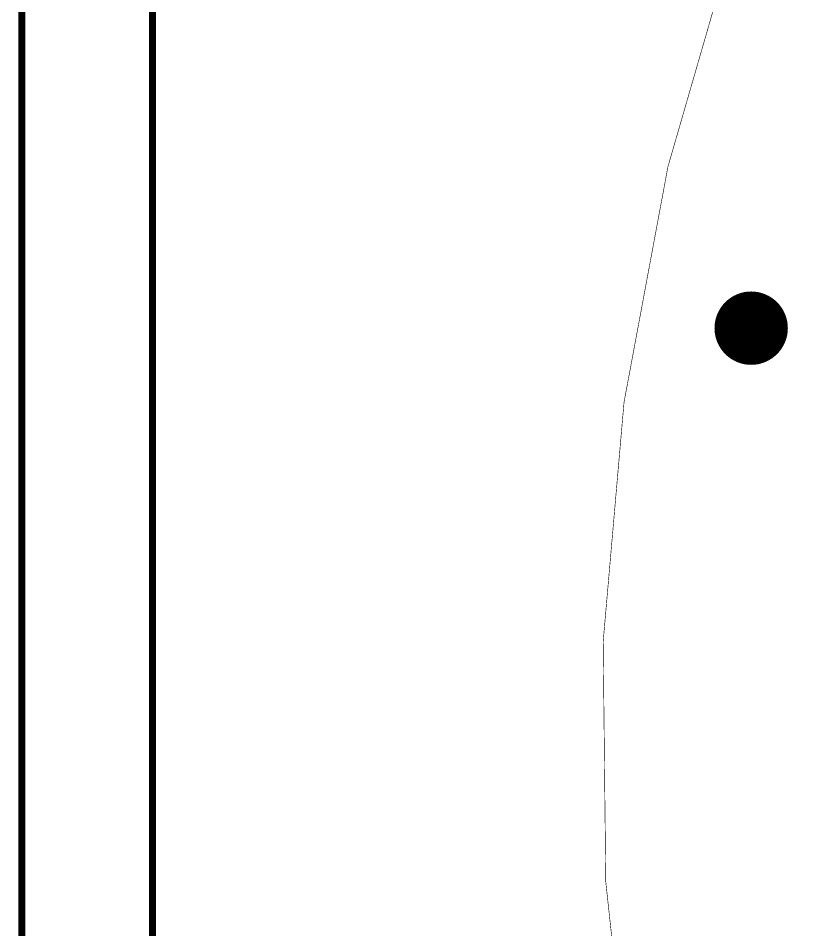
# Model space of a CAD drawing. Extents: x 4 to 288, y -28 to 191.
# Drawn here: x 3.66 to 38.22, y 92.31 to 132.1 of the extents above; entities that cross this region are included whole.
import ezdxf

# ---------------------------------------------------------------- set-up
doc = ezdxf.new("R2010")
doc.units = 0
doc.header["$MEASUREMENT"] = 0
for name, color, linetype in [('1', 22, 'CONTINUOUS'), ('16', 175, 'CONTINUOUS'), ('20', 7, 'CONTINUOUS'), ('29', 253, 'CONTINUOUS'), ('30', 253, 'CONTINUOUS')]:
    doc.layers.add(name, color=color, linetype=linetype)

msp = doc.modelspace()

# ---------------------------------------------------------------- linework, layer by layer
at = {"layer": '1', "const_width": 0.3048}
msp.add_lwpolyline([(3.81, -24.765), (3.81, 189.23)], dxfattribs=at)
at = {"layer": '16', "const_width": 0.3048}
msp.add_lwpolyline([(9.525, -24.765), (9.525, 190.5)], dxfattribs=at)
at = {"layer": '20', "const_width": 0.0254}
msp.add_lwpolyline([(71.1264, 186.0347, 2.9429), (202.1142, 186.0347)], format="xyb", dxfattribs=at)
at = {"layer": '20'}
msp.add_circle((35.6616, 118.5672), 1.5, dxfattribs=at)
at = {"layer": '29', "const_width": 1.6016}
msp.add_lwpolyline([(35.6616, 117.7664, 1), (35.6616, 119.368, 1), (35.6616, 117.7664)], format="xyb", dxfattribs=at)
at = {"layer": '30', "const_width": 1.6016}
msp.add_lwpolyline([(35.6616, 117.7664, 1), (35.6616, 119.368, 1), (35.6616, 117.7664)], format="xyb", dxfattribs=at)

doc.saveas('drawing.dxf')
